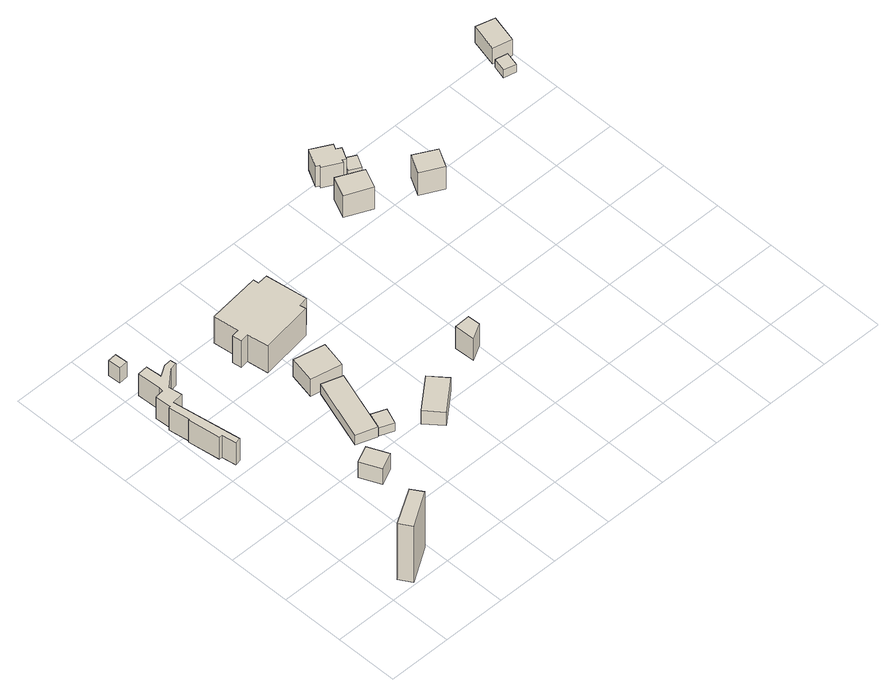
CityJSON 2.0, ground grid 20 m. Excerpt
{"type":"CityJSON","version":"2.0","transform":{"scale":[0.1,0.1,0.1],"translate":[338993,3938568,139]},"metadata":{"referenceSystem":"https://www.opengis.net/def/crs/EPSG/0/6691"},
"CityObjects":{
"building1":{"type":"Building","attributes":{"usage":"452","measuredHeight":22.7,"storeysAboveGround":1,"BuildingIDAttribute.prefecture":"14","BuildingIDAttribute.city":"14151","BuildingDetailAttribute.totalFloorArea":56.37,"BuildingDetailAttribute.buildingFootprintArea":56.37,"BuildingDetailAttribute.buildingStructureType":"610","BuildingDetailAttribute.buildingStructureOrgType":"2","BuildingDetailAttribute.orgUsage":"193","BuildingDetailAttribute.surveyYear":2015,"BuildingLandSlideRiskAttribute.description":"1","BuildingLandSlideRiskAttribute.areaType":"1"},"geometry":[{"type":"Solid","lod":"1","boundaries":[[[[0,1,2,3]],[[2,4,5,3]],[[1,6,4,2]],[[0,7,6,1]],[[3,5,7,0]],[[4,6,7,5]]]]}]},
"building2":{"type":"Building","attributes":{"usage":"452","measuredHeight":6.4,"storeysAboveGround":1,"BuildingIDAttribute.prefecture":"14","BuildingIDAttribute.city":"14151","BuildingDetailAttribute.totalFloorArea":41.05,"BuildingDetailAttribute.buildingFootprintArea":41.05,"BuildingDetailAttribute.buildingStructureType":"610","BuildingDetailAttribute.buildingStructureOrgType":"2","BuildingDetailAttribute.orgUsage":"193","BuildingDetailAttribute.surveyYear":2015,"BuildingLandSlideRiskAttribute.description":"1","BuildingLandSlideRiskAttribute.areaType":"1"},"geometry":[{"type":"Solid","lod":"1","boundaries":[[[[8,9,10,11]],[[10,12,13,11]],[[9,14,12,10]],[[8,15,14,9]],[[11,13,15,8]],[[12,14,15,13]]]]}]},
"building3":{"type":"Building","attributes":{"measuredHeight":9.2,"BuildingIDAttribute.prefecture":"14","BuildingIDAttribute.city":"14151","BuildingDetailAttribute.surveyYear":2015,"BuildingLandSlideRiskAttribute.description":"1","BuildingLandSlideRiskAttribute.areaType":"1"},"geometry":[{"type":"Solid","lod":"1","boundaries":[[[[16,17,18,19,20,21,22,23,24,25,26,27,28,29,30,31,32,33,34,35,36]],[[35,37,38,36]],[[34,39,37,35]],[[33,40,39,34]],[[32,41,40,33]],[[31,42,41,32]],[[30,43,42,31]],[[29,44,43,30]],[[28,45,44,29]],[[27,46,45,28]],[[26,47,46,27]],[[25,48,47,26]],[[24,49,48,25]],[[23,50,49,24]],[[22,51,50,23]],[[21,52,51,22]],[[20,53,52,21]],[[19,54,53,20]],[[18,55,54,19]],[[17,56,55,18]],[[16,57,56,17]],[[36,38,57,16]],[[37,39,40,41,42,43,44,45,46,47,48,49,50,51,52,53,54,55,56,57,38]]]]}]},
"building4":{"type":"Building","attributes":{"measuredHeight":6.3,"BuildingIDAttribute.prefecture":"14","BuildingIDAttribute.city":"14151","BuildingDetailAttribute.surveyYear":2015,"BuildingLandSlideRiskAttribute.description":"1","BuildingLandSlideRiskAttribute.areaType":"1"},"geometry":[{"type":"Solid","lod":"1","boundaries":[[[[58,59,60,61]],[[60,62,63,61]],[[59,64,62,60]],[[58,65,64,59]],[[61,63,65,58]],[[62,64,65,63]]]]}]},
"building5":{"type":"Building","attributes":{"usage":"452","measuredHeight":4.4,"storeysAboveGround":1,"BuildingIDAttribute.prefecture":"14","BuildingIDAttribute.city":"14151","BuildingDetailAttribute.totalFloorArea":116.29,"BuildingDetailAttribute.buildingFootprintArea":116.29,"BuildingDetailAttribute.buildingStructureType":"610","BuildingDetailAttribute.buildingStructureOrgType":"2","BuildingDetailAttribute.orgUsage":"193","BuildingDetailAttribute.surveyYear":2015,"BuildingLandSlideRiskAttribute.description":"1","BuildingLandSlideRiskAttribute.areaType":"1"},"geometry":[{"type":"Solid","lod":"1","boundaries":[[[[66,67,68,69]],[[68,70,71,69]],[[67,72,70,68]],[[66,73,72,67]],[[69,71,73,66]],[[70,72,73,71]]]]}]},
"building6":{"type":"Building","attributes":{"BuildingIDAttribute.prefecture":"14","BuildingIDAttribute.city":"14151","BuildingDetailAttribute.surveyYear":2015,"BuildingLandSlideRiskAttribute.description":"1","BuildingLandSlideRiskAttribute.areaType":"1"},"geometry":[{"type":"Solid","lod":"1","boundaries":[[[[74,75,76,77]],[[76,78,79,77]],[[75,80,78,76]],[[74,81,80,75]],[[77,79,81,74]],[[78,80,81,79]]]]}]},
"building7":{"type":"Building","attributes":{"usage":"452","measuredHeight":6.8,"storeysAboveGround":1,"BuildingIDAttribute.prefecture":"14","BuildingIDAttribute.city":"14151","BuildingDetailAttribute.totalFloorArea":67.56,"BuildingDetailAttribute.buildingFootprintArea":67.56,"BuildingDetailAttribute.buildingStructureType":"610","BuildingDetailAttribute.buildingStructureOrgType":"2","BuildingDetailAttribute.orgUsage":"193","BuildingDetailAttribute.surveyYear":2015,"BuildingLandSlideRiskAttribute.description":"1","BuildingLandSlideRiskAttribute.areaType":"1"},"geometry":[{"type":"Solid","lod":"1","boundaries":[[[[82,83,84,85]],[[84,86,87,85]],[[83,88,86,84]],[[82,89,88,83]],[[85,87,89,82]],[[86,88,89,87]]]]}]},
"building8":{"type":"Building","attributes":{"usage":"452","measuredHeight":5.2,"storeysAboveGround":1,"BuildingIDAttribute.prefecture":"14","BuildingIDAttribute.city":"14151","BuildingDetailAttribute.totalFloorArea":85.42,"BuildingDetailAttribute.buildingFootprintArea":85.42,"BuildingDetailAttribute.buildingStructureType":"610","BuildingDetailAttribute.buildingStructureOrgType":"2","BuildingDetailAttribute.orgUsage":"193","BuildingDetailAttribute.surveyYear":2015,"BuildingLandSlideRiskAttribute.description":"1","BuildingLandSlideRiskAttribute.areaType":"1"},"geometry":[{"type":"Solid","lod":"1","boundaries":[[[[90,91,92,93]],[[92,94,95,93]],[[91,96,94,92]],[[90,97,96,91]],[[93,95,97,90]],[[94,96,97,95]]]]}]},
"building9":{"type":"Building","attributes":{"usage":"452","measuredHeight":11.6,"storeysAboveGround":2,"BuildingIDAttribute.prefecture":"14","BuildingIDAttribute.city":"14151","BuildingDetailAttribute.totalFloorArea":478.17,"BuildingDetailAttribute.buildingFootprintArea":239.09,"BuildingDetailAttribute.buildingStructureType":"610","BuildingDetailAttribute.buildingStructureOrgType":"2","BuildingDetailAttribute.orgUsage":"193","BuildingDetailAttribute.surveyYear":2015,"BuildingLandSlideRiskAttribute.description":"1","BuildingLandSlideRiskAttribute.areaType":"1"},"geometry":[{"type":"Solid","lod":"1","boundaries":[[[[98,99,100,101,102,103,104,105,106,107,108,109]],[[108,110,111,109]],[[107,112,110,108]],[[106,113,112,107]],[[105,114,113,106]],[[104,115,114,105]],[[103,116,115,104]],[[102,117,116,103]],[[101,118,117,102]],[[100,119,118,101]],[[99,120,119,100]],[[98,121,120,99]],[[109,111,121,98]],[[110,112,113,114,115,116,117,118,119,120,121,111]]]]}]},
"building10":{"type":"Building","attributes":{"measuredHeight":17.2,"BuildingIDAttribute.prefecture":"14","BuildingIDAttribute.city":"14151","BuildingDetailAttribute.surveyYear":2015,"BuildingLandSlideRiskAttribute.description":"1","BuildingLandSlideRiskAttribute.areaType":"1"},"geometry":[{"type":"Solid","lod":"1","boundaries":[[[[122,123,124,125]],[[124,126,127,125]],[[123,128,126,124]],[[122,129,128,123]],[[125,127,129,122]],[[126,128,129,127]]]]}]},
"building11":{"type":"Building","attributes":{"usage":"411","measuredHeight":9.4,"storeysAboveGround":2,"BuildingIDAttribute.prefecture":"14","BuildingIDAttribute.city":"14151","BuildingDetailAttribute.totalFloorArea":85.23,"BuildingDetailAttribute.buildingFootprintArea":42.62,"BuildingDetailAttribute.buildingStructureType":"601","BuildingDetailAttribute.buildingStructureOrgType":"1","BuildingDetailAttribute.orgUsage":"10","BuildingDetailAttribute.surveyYear":2015,"BuildingLandSlideRiskAttribute.description":"1","BuildingLandSlideRiskAttribute.areaType":"1"},"geometry":[{"type":"Solid","lod":"1","boundaries":[[[[130,131,132,133]],[[132,134,135,133]],[[131,136,134,132]],[[130,137,136,131]],[[133,135,137,130]],[[134,136,137,135]]]]}]},
"building12":{"type":"Building","attributes":{"usage":"413","measuredHeight":8.9,"storeysAboveGround":2,"BuildingIDAttribute.prefecture":"14","BuildingIDAttribute.city":"14151","BuildingDetailAttribute.totalFloorArea":103.92,"BuildingDetailAttribute.buildingFootprintArea":51.96,"BuildingDetailAttribute.buildingStructureType":"601","BuildingDetailAttribute.buildingStructureOrgType":"1","BuildingDetailAttribute.orgUsage":"30","BuildingDetailAttribute.surveyYear":2015,"BuildingLandSlideRiskAttribute.description":"1","BuildingLandSlideRiskAttribute.areaType":"1"},"geometry":[{"type":"Solid","lod":"1","boundaries":[[[[138,139,140,141,142,143,144,145,146,147]],[[146,148,149,147]],[[145,150,148,146]],[[144,151,150,145]],[[143,152,151,144]],[[142,153,152,143]],[[141,154,153,142]],[[140,155,154,141]],[[139,156,155,140]],[[138,157,156,139]],[[147,149,157,138]],[[148,150,151,152,153,154,155,156,157,149]]]]}]},
"building13":{"type":"Building","attributes":{"BuildingIDAttribute.prefecture":"14","BuildingIDAttribute.city":"14151","BuildingDetailAttribute.surveyYear":2015,"BuildingLandSlideRiskAttribute.description":"1","BuildingLandSlideRiskAttribute.areaType":"1"},"geometry":[{"type":"Solid","lod":"1","boundaries":[[[[158,159,160,161]],[[160,162,163,161]],[[159,164,162,160]],[[158,165,164,159]],[[161,163,165,158]],[[162,164,165,163]]]]}]},
"building14":{"type":"Building","attributes":{"usage":"411","measuredHeight":9.5,"storeysAboveGround":2,"BuildingIDAttribute.prefecture":"14","BuildingIDAttribute.city":"14151","BuildingDetailAttribute.totalFloorArea":81.89,"BuildingDetailAttribute.buildingFootprintArea":40.95,"BuildingDetailAttribute.buildingStructureType":"601","BuildingDetailAttribute.buildingStructureOrgType":"1","BuildingDetailAttribute.orgUsage":"10","BuildingDetailAttribute.surveyYear":2015,"BuildingLandSlideRiskAttribute.description":"1","BuildingLandSlideRiskAttribute.areaType":"1"},"geometry":[{"type":"Solid","lod":"1","boundaries":[[[[166,167,168,169]],[[168,170,171,169]],[[167,172,170,168]],[[166,173,172,167]],[[169,171,173,166]],[[170,172,173,171]]]]}]},
"building15":{"type":"Building","attributes":{"BuildingIDAttribute.prefecture":"14","BuildingIDAttribute.city":"14151","BuildingDetailAttribute.surveyYear":2015,"BuildingLandSlideRiskAttribute.description":"1","BuildingLandSlideRiskAttribute.areaType":"1"},"geometry":[{"type":"Solid","lod":"1","boundaries":[[[[174,175,176,177]],[[176,178,179,177]],[[175,180,178,176]],[[174,181,180,175]],[[177,179,181,174]],[[178,180,181,179]]]]}]},
"building16":{"type":"Building","attributes":{"usage":"411","measuredHeight":8.4,"storeysAboveGround":2,"BuildingIDAttribute.prefecture":"14","BuildingIDAttribute.city":"14151","BuildingDetailAttribute.totalFloorArea":94.72,"BuildingDetailAttribute.buildingFootprintArea":47.36,"BuildingDetailAttribute.buildingStructureType":"601","BuildingDetailAttribute.buildingStructureOrgType":"1","BuildingDetailAttribute.orgUsage":"10","BuildingDetailAttribute.surveyYear":2015,"BuildingLandSlideRiskAttribute.description":"1","BuildingLandSlideRiskAttribute.areaType":"1"},"geometry":[{"type":"Solid","lod":"1","boundaries":[[[[182,183,184,185]],[[184,186,187,185]],[[183,188,186,184]],[[182,189,188,183]],[[185,187,189,182]],[[186,188,189,187]]]]}]}
},
"vertices":[
[84,7,1],[60,46,1],[169,111,1],[192,75,1],[169,111,219],[192,75,219],[60,46,219],[84,7,219],
[209,250,99],[180,314,99],[233,338,99],[262,274,99],[233,338,160],[262,274,160],[180,314,160],[209,250,160],
[107,939,9],[58,896,9],[64,854,9],[28,850,9],[61,634,9],[42,631,9],[35,676,9],[26,675,9],[11,777,9],[15,777,9],[5,844,9],[13,845,9],[10,896,9],[36,899,9],[38,914,9],[35,987,9],[67,989,9],[71,939,9],[105,960,9],[128,962,9],[131,944,9],[128,962,94],[131,944,94],[105,960,94],[71,939,94],[67,989,94],[35,987,94],[38,914,94],[36,899,94],[10,896,94],[13,845,94],[5,844,94],[15,777,94],[11,777,94],[26,675,94],[35,676,94],[42,631,94],[61,634,94],[28,850,94],[64,854,94],[58,896,94],[107,939,94],
[16,1080,30],[44,1082,30],[47,1042,30],[18,1040,30],[47,1042,88],[18,1040,88],[44,1082,88],[16,1080,88],
[244,389,118],[309,583,118],[373,562,118],[308,367,118],[373,562,156],[308,367,156],[309,583,156],[244,389,156],
[353,349,121],[310,366,121],[330,417,121],[373,400,121],[330,417,151],[373,400,151],[310,366,151],[353,349,151],
[286,598,114],[304,681,114],[402,660,114],[384,578,114],[402,660,179],[384,578,179],[304,681,179],[286,598,179],
[461,266,122],[418,318,122],[515,398,122],[558,346,122],[515,398,173],[558,346,173],[418,318,173],[461,266,173],
[439,791,98],[442,771,98],[276,747,98],[267,813,98],[240,809,98],[236,839,98],[260,842,98],[251,922,98],[416,942,98],[418,924,98],[450,928,98],[469,796,98],[450,928,202],[469,796,202],[418,924,202],[416,942,202],[251,922,202],[260,842,202],[236,839,202],[240,809,202],[267,813,202],[276,747,202],[442,771,202],[439,791,202],
[674,447,120],[724,449,120],[726,409,120],[677,382,120],[726,409,204],[677,382,204],[724,449,204],[674,447,204],
[764,958,166],[793,1021,166],[873,983,166],[845,921,166],[873,983,250],[845,921,250],[793,1021,250],[764,958,250],
[814,1136,175],[873,1103,175],[865,1088,175],[880,1079,175],[860,1042,175],[850,1047,175],[845,1038,175],[790,1068,175],[794,1074,175],[783,1080,175],[794,1074,255],[783,1080,255],[790,1068,255],[845,1038,255],[850,1047,255],[860,1042,255],[880,1079,255],[865,1088,255],[873,1103,255],[814,1136,255],
[884,1078,182],[918,1060,182],[896,1019,182],[862,1038,182],[896,1019,212],[862,1038,212],[918,1060,212],[884,1078,212],
[1046,883,187],[1014,825,187],[946,861,187],[978,920,187],[946,861,274],[978,920,274],[1014,825,274],[1046,883,274],
[1388,1019,225],[1427,1010,225],[1416,967,225],[1377,976,225],[1416,967,255],[1377,976,255],[1427,1010,255],[1388,1019,255],
[1423,1129,210],[1483,1113,210],[1461,1026,210],[1401,1041,210],[1461,1026,271],[1401,1041,271],[1483,1113,271],[1423,1129,271]
]}
